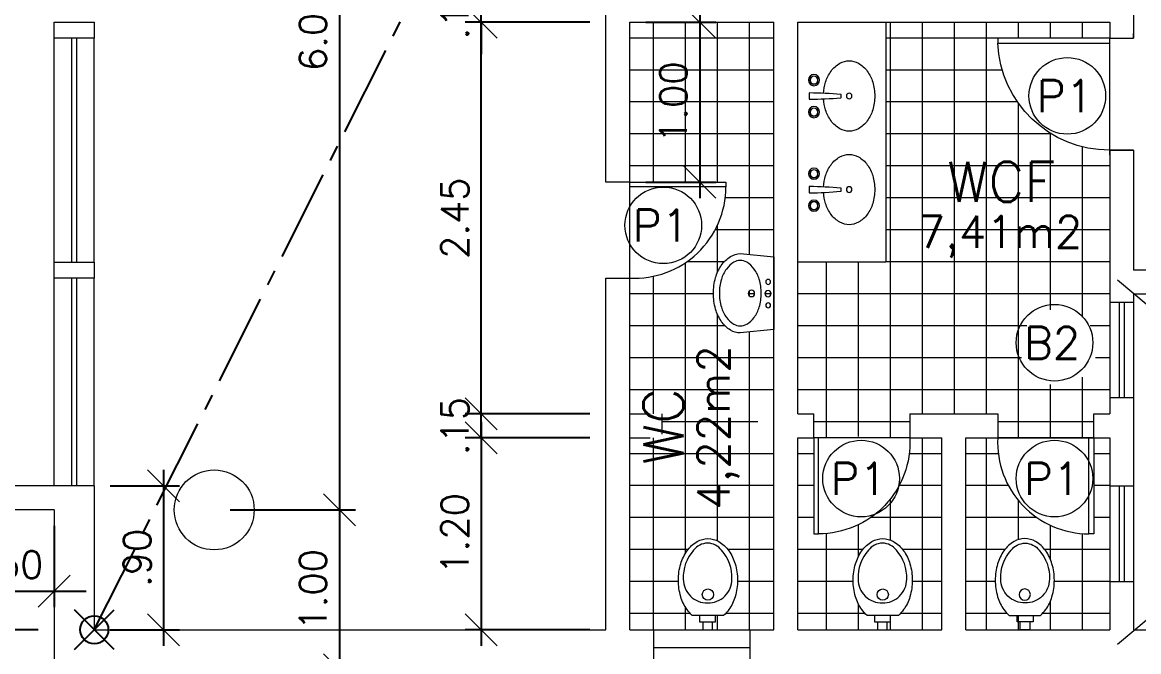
# Model space of a CAD drawing. Header units: millimetres. Extents: x 521 to 1055, y 261 to 520.
# Drawn here: x 666.05 to 673.03, y 374.36 to 378.3 of the extents above; entities that cross this region are included whole.
import ezdxf
from ezdxf.enums import TextEntityAlignment as Align

# ---------------------------------------------------------------- set-up
doc = ezdxf.new("R2010")
doc.units = ezdxf.units.MM
for name, pattern in [('CENTER2', [28.575000000000003, 19.05, -3.175, 3.175, -3.175]), ('CONTINU', [0]), ('DASHDOT', [1, 0.5, -0.25, 0, -0.25]), ('HIDDEN', [9.524999999999999, 6.35, -3.175])]:
    doc.linetypes.add(name, pattern=pattern)
doc.layers.add('0.1', color=8, linetype='Continuous', lineweight=13)
doc.layers.add('ppci', color=8, linetype='Continuous')
doc.styles.add('ROMANS', font='romans')
doc.styles.get("Standard").update_dxf_attribs({"font": 'romans.shx'})
doc.dimstyles.new('Fares Eng - 50', dxfattribs={"dimscale": 2, "dimtxt": 0.085, "dimasz": 0.1, "dimexe": 0.05, "dimexo": 0.05, "dimgap": 0.04, "dimtad": 1, "dimzin": 4, "dimdsep": 46, "dimtxsty": 'ROMANS', "dimblk1": 'OBLIQUE', "dimblk2": 'OBLIQUE', "dimsah": 1, "dimcen": 0.05, "dimdle": 0.05, "dimclrd": 8, "dimclre": 8, "dimclrt": 8, "dimaunit": 1, "dimadec": 0, "dimazin": 0, "dimtfac": 1, "dimtix": 1, "dimtmove": 2, "dimatfit": 0, "dimldrblk": 'OPEN90', "dimfxl": 1, "dimtolj": 1, "dimtzin": 0, "dimarcsym": 0})
pattern_1 = [(0, (-201.918342832137, 0), (0, 0.2), []), (90, (-201.918342832137, 0), (-0.2, 1.224606353822377e-17), [])]

# ---------------------------------------------------------------- blocks, each defined once
blk = doc.blocks.new('Cuba')
blk.add_lwpolyline([(0.0007964035890972809, 0.05000000000001137), (-0.007366352336667308, 0.0499999999999925, -0.3896877516864198), (-0.009359223717736526, 0.05183128823838757, -0.01723366479288366), (-0.01917277886242666, 0.247968944425077, -0.4187690770508936), (-0.01717301998914593, 0.25), (0.0007964035890972809, 0.25), (0.01876582716733935, 0.25, -0.4187690770508931), (0.02076558604062009, 0.247968944425077, -0.01723366479288366), (0.01095203089593292, 0.05183128823840271, -0.3896877516864196), (0.008959159514862449, 0.0499999999999925)], format="xyb", close=True)
blk.add_lwpolyline([(-0.01642655458466891, 0.1595521582631534, 0.05959206038068896), (-0.08696014067280601, 0.1471861917011097, 0.08424761497446774), (-0.1555634918610417, 0.1131370849898587, 0.1064685849763624), (-0.2045356555467384, 0.05839934548953352, 0.1301586401875859), (-0.2200000000000006, 0, 0.1301586401875893), (-0.2045356555467384, -0.05839934548953352, 0.1064685849763587), (-0.1555634918610417, -0.1131370849898303, 0.08424761497446792), (-0.08696014067280829, -0.1471861917010813, 0.07328068524213961), (0, -0.1599999999999966, 0.0732806852421363), (0.08696014067280601, -0.1471861917010813, 0.0842476149744677), (0.15556349186104, -0.1131370849898303, 0.1064685849763671), (0.2045356555467367, -0.05839934548950509, 0.1301586401875963), (0.2199999999999989, 0, 0.1301586401875876), (0.2045356555467367, 0.05839934548953352, 0.1064685849763547), (0.15556349186104, 0.1131370849898587, 0.08424761497446004), (0.08696014067280829, 0.1471861917011097, 0.05826802056709933), (0.01801512440569979, 0.1594612693903912, 0.07328068524213464)], format="xyb")
for centre, radius in [((-0.09920359641090386, 0.2199999999999989), 0.035), ((0.1007964035890973, 0.2199999999999989), 0.035), ((0, 0), 0.0175)]:
    blk.add_circle(centre, radius)
at = {"color": 8}
for centre, radius in [((-0.09920359641090386, 0.2199999999999989), 0.025), ((-0.09920359641090386, 0.2199999999999989), 0.024), ((0.1007964035890973, 0.2199999999999989), 0.025), ((0.1007964035890973, 0.2199999999999989), 0.024)]:
    blk.add_circle(centre, radius, dxfattribs=at)
blk = doc.blocks.new('P60')
at = {"color": 252}
blk.add_lwpolyline([(-0.6000000000000227, 0.05960000000008298), (0, 0.05960000000008298), (0, 0.03000000000000114), (-0.6000000000000227, 0.03000000000000114)], close=True, dxfattribs=at)
at = {"color": 8}
blk.add_arc((-0.02886986666674457, 0.05960000000008306), 0.5711301333332781, 87.10253993610587, 180, dxfattribs=at)
blk = doc.blocks.new('Vaso')
for points in [[(0.02999999999997272, -0.04999999999995453), (0.02999999999997272, 0), (-0.02999999999997272, 0), (-0.02999999999997272, -0.04999999999995453)], [(0.04999999999995453, -0.09000000000014552), (0.04999999999995453, -0.04999999999995453), (-0.04999999999995453, -0.04999999999995453), (-0.04999999999995453, -0.09000000000014552)]]:
    blk.add_lwpolyline(points)
for points in [[(0.1828955200001019, -0.3100000000001728, -0.071776), (0.1680402599999979, -0.4129498500001318, -0.083144), (0.128710270000056, -0.4938477600001079, -0.106699), (0.06516211000007388, -0.5518467399999736, -0.132564), (-0.002104480000070907, -0.5700000000001637, -0.132564), (-0.06937106999998832, -0.5518467399999736, -0.106699), (-0.1329192299999704, -0.4938477600001079, -0.083144), (-0.1722492199999124, -0.4129498500001318, -0.071776), (-0.1871044800000163, -0.3100000000001728, -0.071776), (-0.1722492199999124, -0.2070501499999864, -0.083144), (-0.1329192299999704, -0.1261522400000104, -0.060171), (-0.09999999999990905, -0.09000000000014552), (0.09579103999999461, -0.09000000000014552, -0.060171), (0.128710270000056, -0.1261522400000104, -0.083144), (0.1680402599999979, -0.2070501499999864, -0.071776)], [(-0.08763701527800549, -0.4972033683313839, 0.2473999053505774), (0, -0.5413053001348089, 0.2473999053505774), (0.08763701527800549, -0.4972033683313839, 0.1978584598758542), (0.1521044799999345, -0.3175259839795217, 0.4183289460701766), (0, -0.1675407474929216, 0.4183289460701766), (-0.1521044799999345, -0.3175259839795217, 0.1978584598758542)]]:
    blk.add_lwpolyline(points, format="xyb", close=True)
blk.add_circle((-0.002104480000070907, -0.2200259839794398), 0.03525)
blk = doc.blocks.new('P70')
for points in [[(0, 0.760000000000025), (0, 0.7300000000000239), (0.1499999999999986, 0.7300000000000239), (0.1499999999999986, 0.760000000000025)], [(0, 0), (0, 0.03000000000000114), (0.1499999999999986, 0.03000000000000114), (0.1499999999999986, 0)]]:
    blk.add_lwpolyline(points)
blk.add_lwpolyline([(-0.7000000000000227, 0.06000000000008299), (0, 0.06000000000008299), (0, 0.03000000000000114), (-0.7000000000000227, 0.03000000000000114)], close=True)
at = {"color": 8}
blk.add_arc((3.861494457524373e-15, 0.02932835820894858), 0.7006716417910752, 90, 177.4910967546297, dxfattribs=at)
blk = doc.blocks.new('ÁREA')
for p in [(4.97462945148186e-05, 0.003761569252461072), (0, 0)]:
    blk.add_attdef('COMPARTIMENTO', text='', height=0.0025).set_placement(p, align=Align.CENTER)
at = {"color": 1}
for p in [(-4.97462945148186e-05, -0.003761569252461072), (-9.94925890296372e-05, -0.007523138504922144)]:
    blk.add_attdef('ÁREA', text='', height=0.002, dxfattribs=at).set_placement(p, align=Align.CENTER)
blk = doc.blocks.new('_OBLIQUE')
at = {"color": 0, "linetype": 'ByBlock'}
blk.add_line((-0.5, -0.5), (0.5, 0.5), dxfattribs=at)
blk = doc.blocks.new('*D412')
at = {"layer": '0.1', "color": 8, "linetype": 'CONTINU', "lineweight": -2, "transparency": 16777216}
for p, q in [((665.7526717808045, 375.1464883394475), (665.7526717808045, 374.6387636132384)), ((666.2526717808045, 375.1464883394475), (666.2526717808045, 374.6387636132384)), ((665.7526717808045, 374.7387636132385), (665.5526717808044, 374.7387636132385)), ((665.7526717808045, 374.7387636132385), (666.2526717808045, 374.7387636132385)), ((666.2526717808045, 374.7387636132385), (666.4526717808045, 374.7387636132385))]:
    blk.add_line(p, q, dxfattribs=at)
at = {"layer": 'DEFPOINTS', "color": 0, "linetype": 'CONTINU', "lineweight": -2, "transparency": 16777216}
for p in [(665.7526717808045, 375.2464883394475), (666.2526717808045, 375.2464883394475), (666.2526717808045, 374.7387636132385)]:
    blk.add_point(p, dxfattribs=at)
at = {"layer": '0.1', "color": 8, "linetype": 'CONTINU', "lineweight": -2, "transparency": 16777216, "xscale": 0.2, "yscale": 0.2, "zscale": 0.2}
blk.add_blockref('_OBLIQUE', (665.7526717808045, 374.7387636132385), dxfattribs=at)
at = {"layer": '0.1', "color": 8, "linetype": 'CONTINU', "lineweight": -2, "transparency": 16777216, "xscale": 0.2, "yscale": 0.2, "zscale": 0.2, "rotation": 180}
blk.add_blockref('_OBLIQUE', (666.2526717808045, 374.7387636132385), dxfattribs=at)
at = {"layer": '0.1', "color": 8, "linetype": 'CONTINU', "transparency": 16777216, "insert": (666.0026717808045, 374.9037636132385), "char_height": 0.17, "attachment_point": 5, "style": 'ROMANS'}
blk.add_mtext('\\A1;.50', dxfattribs=at)
blk = doc.blocks.new('_Open90')
at = {"color": 0, "linetype": 'ByBlock', "lineweight": -2}
for p, q in [((-0.5, 0.5), (0, 0)), ((0, 0), (-1, 0)), ((0, 0), (-0.5, -0.5))]:
    blk.add_line(p, q, dxfattribs=at)
blk = doc.blocks.new('*D363')
at = {"layer": '0.1', "color": 8, "linetype": 'CONTINU', "lineweight": -2, "transparency": 16777216}
for p, q in [((665.2403167005873, 374.4964883394475), (665.2403167005873, 374.6964883394475)), ((666.1526717808044, 374.4964883394475), (665.1403167005873, 374.4964883394475)), ((665.2403167005873, 374.4964883394475), (665.2403167005873, 374.2464883394475)), ((666.1526717808044, 374.2464883394475), (665.1403167005873, 374.2464883394475)), ((665.2403167005873, 374.2464883394475), (665.2403167005873, 374.0464883394475))]:
    blk.add_line(p, q, dxfattribs=at)
at = {"layer": 'DEFPOINTS', "color": 0, "linetype": 'CONTINU', "lineweight": -2, "transparency": 16777216}
for p in [(666.2526717808045, 374.4964883394475), (665.2403167005873, 374.2464883394475), (666.2526717808045, 374.2464883394475)]:
    blk.add_point(p, dxfattribs=at)
at = {"layer": '0.1', "color": 8, "linetype": 'CONTINU', "lineweight": -2, "transparency": 16777216, "xscale": 0.2, "yscale": 0.2, "zscale": 0.2}
for p, rotation in [((665.2403167005873, 374.4964883394475), 270), ((665.2403167005873, 374.2464883394475), 90)]:
    blk.add_blockref('_OBLIQUE', p, dxfattribs=dict(at, rotation=rotation))
at = {"layer": '0.1', "color": 8, "linetype": 'CONTINU', "transparency": 16777216, "insert": (665.0753167005872, 374.3714883394476), "char_height": 0.17, "attachment_point": 5, "rotation": 90, "style": 'ROMANS'}
blk.add_mtext('\\A1;.25', dxfattribs=at)
blk = doc.blocks.new('*D364')
at = {"layer": '0.1', "color": 8, "linetype": 'CONTINU', "lineweight": -2, "transparency": 16777216}
for p, q in [((665.2403167005873, 374.3964883394475), (665.2403167005873, 378.3964883394476)), ((665.6526717808044, 378.2964883394475), (665.1403167005873, 378.2964883394475)), ((666.1526717808044, 374.4964883394475), (665.1403167005873, 374.4964883394475))]:
    blk.add_line(p, q, dxfattribs=at)
at = {"layer": 'DEFPOINTS', "color": 0, "linetype": 'CONTINU', "lineweight": -2, "transparency": 16777216}
for p in [(665.2403167005873, 378.2964883394475), (665.7526717808045, 378.2964883394475), (666.2526717808045, 374.4964883394475)]:
    blk.add_point(p, dxfattribs=at)
at = {"layer": '0.1', "color": 8, "linetype": 'CONTINU', "lineweight": -2, "transparency": 16777216, "xscale": 0.2, "yscale": 0.2, "zscale": 0.2}
for p, rotation in [((665.2403167005873, 378.2964883394475), 90), ((665.2403167005873, 374.4964883394475), 270)]:
    blk.add_blockref('_OBLIQUE', p, dxfattribs=dict(at, rotation=rotation))
at = {"layer": '0.1', "color": 8, "linetype": 'CONTINU', "transparency": 16777216, "insert": (665.0753167005872, 376.3964883394477), "char_height": 0.17, "attachment_point": 5, "rotation": 90, "style": 'ROMANS'}
blk.add_mtext('\\A1;3.80', dxfattribs=at)
blk = doc.blocks.new('*D422')
at = {"layer": '0.1', "color": 8, "linetype": 'CONTINU', "lineweight": -2, "transparency": 16777216}
for p, q in [((668.035553783724, 381.3464883394477), (668.035553783724, 375.1464883394477)), ((667.3526717808044, 381.2464883394477), (668.135553783724, 381.2464883394477)), ((667.3526717808044, 375.2464883394477), (668.135553783724, 375.2464883394477))]:
    blk.add_line(p, q, dxfattribs=at)
at = {"layer": 'DEFPOINTS', "color": 0, "linetype": 'CONTINU', "lineweight": -2, "transparency": 16777216}
for p in [(667.2526717808043, 381.2464883394477), (667.2526717808043, 375.2464883394477), (668.035553783724, 375.2464883394477)]:
    blk.add_point(p, dxfattribs=at)
at = {"layer": '0.1', "color": 8, "linetype": 'CONTINU', "lineweight": -2, "transparency": 16777216, "xscale": 0.2, "yscale": 0.2, "zscale": 0.2}
for p, rotation in [((668.035553783724, 381.2464883394477), 90), ((668.035553783724, 375.2464883394477), 270)]:
    blk.add_blockref('_OBLIQUE', p, dxfattribs=dict(at, rotation=rotation))
at = {"layer": '0.1', "color": 8, "linetype": 'CONTINU', "transparency": 16777216, "insert": (667.870553783724, 378.2464883394478), "char_height": 0.17, "attachment_point": 5, "rotation": 90, "style": 'ROMANS'}
blk.add_mtext('\\A1;6.00', dxfattribs=at)
blk = doc.blocks.new('*D423')
at = {"layer": '0.1', "color": 8, "lineweight": -2, "transparency": 16777216}
for p, q in [((668.035553783724, 375.3464883394477), (668.035553783724, 374.1464883394475)), ((667.3526717808044, 375.2464883394477), (668.135553783724, 375.2464883394477)), ((667.3526717808044, 374.2464883394475), (668.135553783724, 374.2464883394475))]:
    blk.add_line(p, q, dxfattribs=at)
at = {"layer": 'DEFPOINTS', "color": 0, "lineweight": -2, "transparency": 16777216}
for p in [(667.2526717808043, 375.2464883394477), (667.2526717808043, 374.2464883394475), (668.035553783724, 374.2464883394475)]:
    blk.add_point(p, dxfattribs=at)
at = {"layer": '0.1', "color": 8, "lineweight": -2, "transparency": 16777216, "xscale": 0.2, "yscale": 0.2, "zscale": 0.2}
for p, rotation in [((668.035553783724, 375.2464883394477), 90), ((668.035553783724, 374.2464883394475), 270)]:
    blk.add_blockref('_OBLIQUE', p, dxfattribs=dict(at, rotation=rotation))
at = {"layer": '0.1', "color": 8, "transparency": 16777216, "insert": (667.870553783724, 374.7464883394477), "char_height": 0.17, "attachment_point": 5, "rotation": 90, "style": 'ROMANS'}
blk.add_mtext('\\A1;1.00', dxfattribs=at)
blk = doc.blocks.new('*D425')
at = {"layer": '0.1', "color": 8, "linetype": 'CONTINU', "lineweight": -2, "transparency": 16777216}
for p, q in [((668.9219397663853, 375.7964883394476), (668.9219397663853, 374.3964883394476)), ((669.6026717808046, 375.6964883394476), (668.8219397663853, 375.6964883394476)), ((669.6026717808045, 374.4964883394476), (668.8219397663853, 374.4964883394476))]:
    blk.add_line(p, q, dxfattribs=at)
at = {"layer": 'DEFPOINTS', "color": 0, "linetype": 'CONTINU', "lineweight": -2, "transparency": 16777216}
for p in [(669.7026717808046, 375.6964883394476), (668.9219397663853, 374.4964883394476), (669.7026717808045, 374.4964883394476)]:
    blk.add_point(p, dxfattribs=at)
at = {"layer": '0.1', "color": 8, "linetype": 'CONTINU', "lineweight": -2, "transparency": 16777216, "xscale": 0.2, "yscale": 0.2, "zscale": 0.2}
for p, rotation in [((668.9219397663853, 375.6964883394476), 90), ((668.9219397663853, 374.4964883394476), 270)]:
    blk.add_blockref('_OBLIQUE', p, dxfattribs=dict(at, rotation=rotation))
at = {"layer": '0.1', "color": 8, "linetype": 'CONTINU', "transparency": 16777216, "insert": (668.7569397663852, 375.0964883394477), "char_height": 0.17, "attachment_point": 5, "rotation": 90, "style": 'ROMANS'}
blk.add_mtext('\\A1;1.20', dxfattribs=at)
blk = doc.blocks.new('*D376')
at = {"layer": '0.1', "color": 8, "linetype": 'CONTINU', "lineweight": -2, "transparency": 16777216}
for p, q in [((668.9219397663853, 375.8464883394475), (668.9219397663853, 376.0464883394475)), ((669.6026717808046, 375.8464883394475), (668.8219397663853, 375.8464883394475)), ((668.9219397663853, 375.6964883394476), (668.9219397663853, 375.8464883394475)), ((669.6026717808046, 375.6964883394476), (668.8219397663853, 375.6964883394476)), ((668.9219397663853, 375.6964883394476), (668.9219397663853, 375.4964883394476))]:
    blk.add_line(p, q, dxfattribs=at)
at = {"layer": 'DEFPOINTS', "color": 0, "linetype": 'CONTINU', "lineweight": -2, "transparency": 16777216}
for p in [(668.9219397663853, 375.8464883394475), (669.7026717808046, 375.8464883394475), (669.7026717808046, 375.6964883394476)]:
    blk.add_point(p, dxfattribs=at)
at = {"layer": '0.1', "color": 8, "linetype": 'CONTINU', "lineweight": -2, "transparency": 16777216, "xscale": 0.2, "yscale": 0.2, "zscale": 0.2}
for p, rotation in [((668.9219397663853, 375.8464883394475), 270), ((668.9219397663853, 375.6964883394476), 90)]:
    blk.add_blockref('_OBLIQUE', p, dxfattribs=dict(at, rotation=rotation))
at = {"layer": '0.1', "color": 8, "linetype": 'CONTINU', "transparency": 16777216, "insert": (668.7569397663852, 375.7714883394477), "char_height": 0.17, "attachment_point": 5, "rotation": 90, "style": 'ROMANS'}
blk.add_mtext('\\A1;.15', dxfattribs=at)
blk = doc.blocks.new('*D377')
at = {"layer": '0.1', "color": 8, "linetype": 'CONTINU', "lineweight": -2, "transparency": 16777216}
for p, q in [((668.9219397663853, 375.7464883394475), (668.9219397663853, 378.3964883394477)), ((669.6026717808045, 378.2964883394476), (668.8219397663853, 378.2964883394476)), ((669.6026717808046, 375.8464883394475), (668.8219397663853, 375.8464883394475))]:
    blk.add_line(p, q, dxfattribs=at)
at = {"layer": 'DEFPOINTS', "color": 0, "linetype": 'CONTINU', "lineweight": -2, "transparency": 16777216}
for p in [(668.9219397663853, 378.2964883394476), (669.7026717808045, 378.2964883394476), (669.7026717808046, 375.8464883394475)]:
    blk.add_point(p, dxfattribs=at)
at = {"layer": '0.1', "color": 8, "linetype": 'CONTINU', "lineweight": -2, "transparency": 16777216, "xscale": 0.2, "yscale": 0.2, "zscale": 0.2}
for p, rotation in [((668.9219397663853, 378.2964883394476), 90), ((668.9219397663853, 375.8464883394475), 270)]:
    blk.add_blockref('_OBLIQUE', p, dxfattribs=dict(at, rotation=rotation))
at = {"layer": '0.1', "color": 8, "linetype": 'CONTINU', "transparency": 16777216, "insert": (668.7569397663852, 377.0714883394477), "char_height": 0.17, "attachment_point": 5, "rotation": 90, "style": 'ROMANS'}
blk.add_mtext('\\A1;2.45', dxfattribs=at)
blk = doc.blocks.new('*D426')
at = {"layer": '0.1', "color": 8, "linetype": 'CONTINU', "lineweight": -2, "transparency": 16777216}
for p, q in [((668.9219397663853, 378.4464883394476), (668.9219397663853, 378.6464883394476)), ((669.6026717808045, 378.4464883394476), (668.8219397663853, 378.4464883394476)), ((668.9219397663853, 378.2964883394476), (668.9219397663853, 378.4464883394476)), ((669.6026717808045, 378.2964883394476), (668.8219397663853, 378.2964883394476)), ((668.9219397663853, 378.2964883394476), (668.9219397663853, 378.0964883394477))]:
    blk.add_line(p, q, dxfattribs=at)
at = {"layer": 'DEFPOINTS', "color": 0, "linetype": 'CONTINU', "lineweight": -2, "transparency": 16777216}
for p in [(668.9219397663853, 378.4464883394476), (669.7026717808045, 378.4464883394476), (669.7026717808045, 378.2964883394476)]:
    blk.add_point(p, dxfattribs=at)
at = {"layer": '0.1', "color": 8, "linetype": 'CONTINU', "lineweight": -2, "transparency": 16777216, "xscale": 0.2, "yscale": 0.2, "zscale": 0.2}
for p, rotation in [((668.9219397663853, 378.4464883394476), 270), ((668.9219397663853, 378.2964883394476), 90)]:
    blk.add_blockref('_OBLIQUE', p, dxfattribs=dict(at, rotation=rotation))
at = {"layer": '0.1', "color": 8, "linetype": 'CONTINU', "transparency": 16777216, "insert": (668.7569397663852, 378.3714883394478), "char_height": 0.17, "attachment_point": 5, "rotation": 90, "style": 'ROMANS'}
blk.add_mtext('\\A1;.15', dxfattribs=at)
blk = doc.blocks.new('*D428')
at = {"layer": '0.1', "color": 8, "lineweight": -2, "transparency": 16777216}
for p, q in [((673.7712080838378, 374.3964883394474), (673.7712080838378, 376.6964883394476)), ((673.1026717808045, 376.5964883394476), (673.8712080838378, 376.5964883394476)), ((673.1026717808046, 374.4964883394474), (673.8712080838378, 374.4964883394474))]:
    blk.add_line(p, q, dxfattribs=at)
at = {"layer": 'DEFPOINTS', "color": 0, "lineweight": -2, "transparency": 16777216}
for p in [(673.0026717808045, 376.5964883394476), (673.7712080838378, 376.5964883394476), (673.0026717808046, 374.4964883394474)]:
    blk.add_point(p, dxfattribs=at)
at = {"layer": '0.1', "color": 8, "lineweight": -2, "transparency": 16777216, "xscale": 0.2, "yscale": 0.2, "zscale": 0.2}
for p, rotation in [((673.7712080838378, 376.5964883394476), 90), ((673.7712080838378, 374.4964883394474), 270)]:
    blk.add_blockref('_OBLIQUE', p, dxfattribs=dict(at, rotation=rotation))
at = {"layer": '0.1', "color": 8, "transparency": 16777216, "insert": (673.6062080838377, 375.5464883394476), "char_height": 0.17, "attachment_point": 5, "rotation": 90, "style": 'ROMANS'}
blk.add_mtext('\\A1;2.10', dxfattribs=at)
blk = doc.blocks.new('*D433')
at = {"layer": '0.1', "color": 8, "linetype": 'CONTINU', "lineweight": -2, "transparency": 16777216}
for p, q in [((666.9363580700824, 375.4964883394475), (666.9363580700824, 374.3964883394475)), ((666.6026717808045, 375.3964883394475), (667.0363580700824, 375.3964883394475)), ((666.6026717808045, 374.4964883394475), (667.0363580700824, 374.4964883394475))]:
    blk.add_line(p, q, dxfattribs=at)
at = {"layer": 'DEFPOINTS', "color": 0, "linetype": 'CONTINU', "lineweight": -2, "transparency": 16777216}
for p in [(666.5026717808045, 375.3964883394475), (666.5026717808045, 374.4964883394475), (666.9363580700824, 374.4964883394475)]:
    blk.add_point(p, dxfattribs=at)
at = {"layer": '0.1', "color": 8, "linetype": 'CONTINU', "lineweight": -2, "transparency": 16777216, "xscale": 0.2, "yscale": 0.2, "zscale": 0.2}
for p, rotation in [((666.9363580700824, 375.3964883394475), 90), ((666.9363580700824, 374.4964883394475), 270)]:
    blk.add_blockref('_OBLIQUE', p, dxfattribs=dict(at, rotation=rotation))
at = {"layer": '0.1', "color": 8, "linetype": 'CONTINU', "transparency": 16777216, "insert": (666.7713580700823, 374.9464883394476), "char_height": 0.17, "attachment_point": 5, "rotation": 90, "style": 'ROMANS'}
blk.add_mtext('\\A1;.90', dxfattribs=at)
blk = doc.blocks.new('Cuba-emp')
blk.add_lwpolyline([(0.2100034834991149, 0.2482008336621746), (-7.105427357601002e-15, 0.227407372452717), (7.105427357601002e-15, -0.227407372452717), (0.2100034834991291, -0.2482008336621604, 0.1378156270121392), (0.2705880087187396, -0.2311785380375015, 0.1070411790707005), (0.3288221515426883, -0.1757097620058969, 0.0807505460992588), (0.3644727820534435, -0.09904874869174485, 0.06864280771685904), (0.3780384553094791, -0.0007008336622078559, 0.06864280771690003), (0.3644727820534364, 0.09764708136732558, 0.08075054609930853), (0.3288221515426741, 0.1743080946814768, 0.10704117907071), (0.2705880087187253, 0.2297768707130761, 0.1157522192348251), (0.2100034834991149, 0.2482008336621746)], format="xyb")
blk.add_lwpolyline([(0.2100034834991149, 0.2045185337481215, -0.1318273881114975), (0.2501415417997279, 0.1937487812531433, -0.1066332451029667), (0.2967372728202164, 0.1514795764228545, -0.08348179435471227), (0.328253700616866, 0.08706086194230345, -0.0722322283218027), (0.3408968663839005, 1.243449787580175e-14, -0.07223222832186973), (0.3282537006168731, -0.08706086194227858, -0.08348179435460365), (0.2967372728202307, -0.1514795764226058, -0.106633245102999), (0.2501415417997421, -0.1937487812531256, -0.1318273881114998), (0.2100034834991291, -0.2045185337481072, -0.1318273881114848), (0.1698654251985161, -0.1937487812531282, -0.1066332451030064), (0.1232696941780276, -0.151479576422612, -0.08348179435461947), (0.09175326638137804, -0.08706086194228746, -0.07223222832185378), (0.07911010061422985, 3.552713678800501e-15, -0.07223222832187323), (0.09175326638137093, 0.08706086194229457, -0.08348179435457351), (0.1232696941780134, 0.15147957642262, -0.1066332451030294), (0.1698654251985019, 0.1937487812531398, -0.1318273881114961)], format="xyb", close=True)
for centre, radius in [((0.03578416458526235, 0.0710594457912066), 0.01546869292730512), ((0.03651954001270497, -0.002319139823612204), 0.0193358661591314), ((0.03651954001270497, -0.002319139823612204), 0.0193358661591314), ((0.1402810526510621, -0.001433449959218791), 0.01977531766275002), ((0.03578416458526945, -0.07569772543820363), 0.01546869292730512)]:
    blk.add_circle(centre, radius)
blk = doc.blocks.new('*D663')
at = {"layer": '0.1', "color": 8, "linetype": 'CONTINU', "lineweight": -2, "transparency": 16777216}
for p, q in [((670.2891635946983, 378.3964883394476), (670.2891635946983, 377.1964883394476)), ((669.9526717808036, 378.2964883394475), (670.3891635946983, 378.2964883394475)), ((669.9526717808037, 377.2964883394476), (670.3891635946983, 377.2964883394476))]:
    blk.add_line(p, q, dxfattribs=at)
at = {"layer": 'DEFPOINTS', "color": 0, "linetype": 'CONTINU', "lineweight": -2, "transparency": 16777216}
for p in [(669.8526717808036, 378.2964883394475), (669.8526717808037, 377.2964883394476), (670.2891635946983, 377.2964883394476)]:
    blk.add_point(p, dxfattribs=at)
at = {"layer": '0.1', "color": 8, "linetype": 'CONTINU', "lineweight": -2, "transparency": 16777216, "xscale": 0.2, "yscale": 0.2, "zscale": 0.2}
for p, rotation in [((670.2891635946983, 378.2964883394475), 90), ((670.2891635946983, 377.2964883394476), 270)]:
    blk.add_blockref('_OBLIQUE', p, dxfattribs=dict(at, rotation=rotation))
at = {"layer": '0.1', "color": 8, "linetype": 'CONTINU', "transparency": 16777216, "insert": (670.1241635946982, 377.7964883394476), "char_height": 0.17, "attachment_point": 5, "rotation": 90, "style": 'ROMANS'}
blk.add_mtext('\\A1;1.00', dxfattribs=at)

msp = doc.modelspace()

# ---------------------------------------------------------------- hatches: boundary and pattern name
at = {"layer": '0.1', "linetype": 'CONTINU'}
h = msp.add_hatch(dxfattribs=at)
h.set_pattern_fill('_USER', color=8, scale=0.2, style=0, double=1, pattern_type=0)
h.set_pattern_definition([(0, (0, 0), (0, 0.2), []), (90, (0, 0), (-0.2, 1.224606353822377e-17), [])])
h.paths.add_polyline_path([(670.7526717808043, 378.2964883394476), (669.8526717808036, 378.2964883394476), (669.8526717808037, 377.2964883394476), (670.4526717808039, 377.2964883394476), (670.4526717808039, 377.2668883394476, -0.4291040067103093), (669.8526717808039, 376.6964883394476), (669.8526717808041, 375.8464883394476), (670.0526717808044, 375.8464883394475), (670.0526717808042, 375.6964883394475), (669.8526717808043, 375.6964883394475), (669.8526717808045, 374.4964883394475), (670.0026717808045, 374.4964883394474), (670.3082999166486, 374.4964883394474), (670.3082999166485, 374.5464883394475), (670.3682999166485, 374.5464883394475), (670.3682999166485, 374.4964883394474), (670.6026717808044, 374.4964883394474), (670.7526717808046, 374.4964883394475), (670.7526717808045, 375.6964883394474), (670.6526717808043, 375.6964883394475), (670.6526717808043, 375.8464883394477), (670.7526717808046, 375.8464883394477)])
h.paths.add_polyline_path([(670.5926154104906, 376.600233035122, -1), (670.6321660458161, 376.600233035122, -1)], flags=16)
h.paths.add_polyline_path([(670.7323563091463, 376.525968759643, -1), (670.7014189232917, 376.525968759643, -1)], flags=16)
h.paths.add_polyline_path([(670.6968163746325, 376.5993473452576, -1), (670.7354881069507, 376.5993473452576, -1)], flags=16)
h.paths.add_polyline_path([(670.7014189232917, 376.6727259308724, -1), (670.7323563091463, 376.6727259308724, -1)], flags=16)
h.paths.add_polyline_path([(670.4712191058162, 374.990336156834, -0.08314697846424123), (670.5105500276959, 374.9094351661129), (670.5105500449254, 374.9094351076519), (670.5105500301572, 374.9094351577615, 2.160432347512852e-06), (670.5105491405035, 374.9094381763679), (670.5105491076336, 374.9094382878941), (670.5105491337166, 374.9094381993955), (670.5105494897895, 374.9094369912414, 0.0831452197227772)], flags=0)
h.paths.add_polyline_path([(670.3756543966487, 374.716514323427, -1), (670.3051543966486, 374.716514323427, -1)], flags=0)
h.paths.add_polyline_path([(670.2497669407836, 375.4676848803244), (670.2497669407836, 376.0688753565149), (669.8747669407836, 376.0688753565149), (669.8747669407836, 375.4676848803244)], flags=24)
h.paths.add_polyline_path([(670.5728408485259, 375.1592663267696), (670.5728408485259, 376.3640282315315), (670.2156979913829, 376.3640282315315), (670.2156979913829, 375.1592663267696)], flags=24)
edge = h.paths.add_edge_path(flags=16)
edge.add_arc((670.5195650347652, 374.8064880890473), 0.3641606381167727, 163.5782748653673, 179.999960602859, ccw=False)
edge.add_arc((670.4314894934797, 374.8324460039589), 0.2723395385858779, 144.5667168692639, 163.5781902089613, ccw=False)
edge.add_arc((670.375710534888, 374.872134854788), 0.2038815434230515, 120.2052823623753, 144.56672184459, ccw=False)
edge.add_arc((670.3404043823199, 374.9327841714046), 0.1337041680431426, 89.99999385975178, 120.2053114872979, ccw=False)
edge.add_arc((670.3404044109773, 374.932784171405), 0.1337041680427554, 59.79468851265841, 90.00000614019962, ccw=False)
edge.add_arc((670.3050982584091, 374.872134854788), 0.2038815434230601, 35.433278155409994, 59.79471763762467, ccw=False)
edge.add_arc((670.2493192998173, 374.8324460039589), 0.2723395385858707, 16.42180979103881, 35.43328313073607, ccw=False)
edge.add_arc((670.1612437585319, 374.8064880890473), 0.3641606381167788, 3.939714088119217e-05, 16.42172513463271, ccw=False)
edge.add_arc((670.1612437585311, 374.8064885898481), 0.3641606381175685, 343.57827486538554, 359.9999606028769, ccw=False)
edge.add_arc((670.2493192998173, 374.7805306749364), 0.2723395385858779, 324.5667168692639, 343.5781902089613, ccw=False)
edge.add_arc((670.3050971152238, 374.7408429171219), 0.2038831085606229, 310.79308703992695, 324.56665782429025, ccw=False)
edge.add_line((670.4382999166485, 374.5864883394477), (670.2425088766486, 374.5864883394477))
edge.add_arc((670.3757116780732, 374.7408429171219), 0.2038831085606259, 215.4333421757097, 229.206912960073, ccw=False)
edge.add_arc((670.4314894934797, 374.7805306749364), 0.2723395385858707, 196.4218097910387, 215.4332831307361, ccw=False)
edge.add_arc((670.519565034766, 374.8064885898481), 0.3641606381175744, 180.0000393971231, 196.4217251346145, ccw=False)
edge = h.paths.add_edge_path()
edge.add_line((670.5426682973052, 376.8498673187434), (670.7526717808043, 376.829073857534))
edge.add_line((670.7526717808043, 376.829073857534), (670.7526717808043, 376.3742591126285))
edge.add_line((670.7526717808043, 376.3742591126285), (670.5426682973052, 376.3534656514191))
edge.add_arc((670.5426682973052, 376.4697908325739), 0.1163251811548776, 238.6127028361496, 270, ccw=False)
edge.add_arc((670.5810324263788, 376.53267271048), 0.1899861407506283, 214.1737272449527, 238.61270283614772, ccw=False)
edge.add_arc((670.6418157027443, 376.5739402504024), 0.2634546138324446, 195.707133817725, 214.1737272450572, ccw=False)
edge.add_arc((670.7379156962038, 376.6009656514184), 0.3632823707089318, 179.9999999999104, 195.7071338175164, ccw=False)
edge.add_arc((670.7379156962036, 376.6009656514196), 0.3632823707087027, 164.2928661824826, 180.0000000000986, ccw=False)
edge.add_arc((670.6418157027442, 376.6279910524357), 0.2634546138323303, 145.8262727549392, 164.2928661822802, ccw=False)
edge.add_arc((670.5810324263788, 376.669258592358), 0.189986140750635, 121.38729716385231, 145.8262727550473, ccw=False)
edge.add_arc((670.5426682973052, 376.7321404702641), 0.1163251811548723, 90, 121.3872971638504, ccw=False)
h.paths.add_polyline_path([(669.9391635946981, 377.4560121489715), (669.9391635946981, 378.1369645299239), (670.2391635946981, 378.1369645299239), (670.2391635946981, 377.4560121489715)], flags=24)
h.paths.add_polyline_path([(669.9391635946981, 377.4560121489715), (669.9391635946981, 378.1369645299239), (670.2391635946981, 378.1369645299239), (670.2391635946981, 377.4560121489715)], flags=8)
h.paths.add_polyline_path([(670.5728408485259, 375.1592663267696), (670.5728408485259, 376.3640282315315), (670.2156979913829, 376.3640282315315), (670.2156979913829, 375.1592663267696)], flags=8)
h = msp.add_hatch(dxfattribs=at)
h.set_pattern_fill('_USER', color=8, scale=0.2, style=0, double=1, pattern_type=0)
h.set_pattern_definition(pattern_1)
h.paths.add_polyline_path([(671.9526717808043, 376.6464883394477), (671.8026717808043, 376.6464883394474), (671.8026717808044, 378.2964883394476), (671.452671780804, 378.2964883394476), (671.4526717808044, 376.7985128161782), (670.9026717808041, 376.7985128161782), (670.9026717808043, 375.8464883394477), (671.0026717808043, 375.8464883394476), (671.0026717808043, 375.6964883394476), (671.2239578957112, 375.6964883394476, -0.1342761816322359), (671.3503921111776, 375.6964883394475), (671.6026717808047, 375.6964883394475), (671.6026717808046, 375.8464883394475), (672.1526717808043, 375.8464883394476), (672.1526717808042, 375.6964883394476), (672.4591010159652, 375.6964883394476, -0.05348389217240258), (672.51022311981, 375.6964883394476), (672.7526717808042, 375.6964883394475), (672.7526717808043, 375.8464883394475), (672.8526717808045, 375.8464883394475), (672.8526717808045, 375.9464883394477), (672.852671780803, 376.5464883394476), (672.8526717808044, 377.4964883394476, -0.4014455578216536), (672.1526717808044, 378.1664883394475), (672.1526717808044, 378.1964883394476), (672.8526717808044, 378.1964883394476), (672.8526717808045, 378.2264883394476), (672.8526717808045, 378.2964883394475), (671.9526717808044, 378.2964883394475)])
h.paths.add_polyline_path([(672.7721600470755, 376.2642250551733, -1), (672.2928723783351, 376.2642250551733, -1)], flags=16)
h.paths.add_polyline_path([(671.8026717808044, 376.6464883394475), (671.9526717808044, 376.6464883394477), (671.9526717808045, 378.2964883394475), (671.8026717808044, 378.2964883394475)], flags=16)
h.paths.add_polyline_path([(671.7539861571848, 377.1109739545981), (672.5932718714705, 377.1109739545981), (672.5932718714705, 377.4859739545981), (671.7539861571848, 377.4859739545981)], flags=8)
h.paths.add_polyline_path([(671.5646152226777, 376.7879000468559), (672.7693771274397, 376.7879000468559), (672.7693771274397, 377.1450429039987), (671.5646152226777, 377.1450429039987)], flags=24)
h.paths.add_polyline_path([(671.7539861571848, 377.1109739545981), (672.5932718714705, 377.1109739545981), (672.5932718714705, 377.4859739545981), (671.7539861571848, 377.4859739545981)], flags=24)
h.paths.add_polyline_path([(671.5646152226777, 376.7879000468559), (672.7693771274397, 376.7879000468559), (672.7693771274397, 377.1450429039987), (671.5646152226777, 377.1450429039987)], flags=8)
h.paths.add_polyline_path([(672.3109556242812, 376.1127127153049), (672.7061937195192, 376.1127127153049), (672.7061937195192, 376.4127127153049), (672.3109556242812, 376.4127127153049)], flags=24)
h = msp.add_hatch(dxfattribs=at)
h.set_pattern_fill('_USER', color=8, scale=0.2, style=0, double=1, pattern_type=0)
h.set_pattern_definition(pattern_1)
h.paths.add_polyline_path([(671.8026717808043, 375.6964883394476), (671.6026717808048, 375.6964883394476, -0.4291040067103731), (671.0322717808049, 375.0964883394475), (671.0026717808049, 375.0964883394475), (671.0026717808048, 375.6964883394476), (670.9726717808048, 375.6964883394476), (670.9026717808043, 375.6964883394475), (670.9026717808044, 374.4964883394475), (671.4014236996455, 374.4964883394475), (671.4014236996455, 374.5464883394475), (671.3814236996454, 374.5464883394475), (671.3814236996456, 374.5864883394477), (671.3356326596453, 374.5864883394477, -0.06017304747549186), (671.3027124650777, 374.6226419350665), (671.3027124356537, 374.6226419764197), (671.3027124721991, 374.6226419250578, 1.557330815323099e-06), (671.3027134557435, 374.622640542769, 0.06017094460198466), (671.3356326596454, 374.5864883394477), (671.5314236996454, 374.5864883394477, 0.06017100981517427), (671.5643429342693, 374.6226405859462, 0.08314397838671177), (671.6036729152896, 374.7035384746689), (671.603672930106, 374.7035385249401, -0.0831424269536673), (671.5643439377461, 374.6226419962491), (671.564343920335, 374.6226419717789, 0.08314236696016576), (671.6036729032664, 374.7035384338749, 0.07177604392442175), (671.6185281796454, 374.806488345166, 0.07177601797375067), (671.6036729106651, 374.9094382199173, 0.08314403573947214), (671.5643428888123, 374.9903361568342, 0.1066991575286601), (671.5007945990001, 375.0483351787864), (671.5007946716925, 375.0483351364695, -0.1066990532164568), (671.564342888813, 374.990336156834, -0.08314704680946702), (671.6036738315956, 374.9094350951878, -0.07177377002933234), (671.6185281796454, 374.8064883452214, -0.0717737761307092), (671.6036738323604, 374.7035415863024, -0.08314542250176067), (671.5643439091822, 374.6226419561045, -0.06017307925051337), (671.5314236996453, 374.5864883394477), (671.4814236996453, 374.5864883394477), (671.4814236996452, 374.5464883394475), (671.4614236996453, 374.5464883394474), (671.4614236996455, 374.4964883394475), (671.8026717808045, 374.4964883394475)])
edge = h.paths.add_edge_path(flags=17)
edge.add_arc((671.612688817762, 374.8064880890473), 0.3641606381167727, 163.5782748653673, 179.999960602859, ccw=False)
edge.add_arc((671.5246132764765, 374.8324460039589), 0.2723395385858779, 144.5667168692639, 163.5781902089613, ccw=False)
edge.add_arc((671.4688343178848, 374.872134854788), 0.2038815434230515, 120.2052823623753, 144.56672184459, ccw=False)
edge.add_arc((671.4335281653167, 374.9327841714046), 0.1337041680431426, 89.99999385975178, 120.2053114872979, ccw=False)
edge.add_arc((671.4335281939741, 374.932784171405), 0.1337041680427554, 59.79468851265841, 90.00000614019962, ccw=False)
edge.add_arc((671.3982220414059, 374.872134854788), 0.2038815434230601, 35.433278155409994, 59.79471763762467, ccw=False)
edge.add_arc((671.3424430828142, 374.8324460039589), 0.2723395385858707, 16.42180979103881, 35.43328313073607, ccw=False)
edge.add_arc((671.2543675415287, 374.8064880890473), 0.3641606381167788, 3.939714088119217e-05, 16.42172513463271, ccw=False)
edge.add_arc((671.2543675415279, 374.8064885898481), 0.3641606381175685, 343.57827486538554, 359.9999606028769, ccw=False)
edge.add_arc((671.3424430828142, 374.7805306749364), 0.2723395385858779, 324.5667168692639, 343.5781902089613, ccw=False)
edge.add_arc((671.3982208982206, 374.7408429171219), 0.2038831085606229, 310.79308703992695, 324.56665782429025, ccw=False)
edge.add_line((671.5314236996453, 374.5864883394477), (671.3356326596454, 374.5864883394477))
edge.add_arc((671.4688354610701, 374.7408429171219), 0.2038831085606259, 215.4333421757097, 229.206912960073, ccw=False)
edge.add_arc((671.5246132764765, 374.7805306749364), 0.2723395385858707, 196.4218097910387, 215.4332831307361, ccw=False)
edge.add_arc((671.6126888177628, 374.8064885898481), 0.3641606381175744, 180.0000393971231, 196.4217251346145, ccw=False)
edge = h.paths.add_edge_path(flags=16)
edge.add_arc((671.4335281796455, 374.716514323427), 0.03525, 0, 360)
h = msp.add_hatch(dxfattribs=at)
h.set_pattern_fill('_USER', color=8, scale=0.2, style=0, double=1, pattern_type=0)
h.set_pattern_definition(pattern_1)
h.paths.add_polyline_path([(672.8526717808037, 375.3964883394477), (672.8526717808044, 375.6964883394476), (672.752671780804, 375.6964883394476), (672.7526717808039, 375.0964883394475), (672.7230717808038, 375.0964883394475, -0.4291040067103419), (672.1526717808039, 375.6964883394476), (671.9526717808043, 375.6964883394476), (671.9526717808045, 374.4964883394475), (672.2939198619632, 374.4964883394475), (672.2939198619633, 374.5464883394475), (672.3539198619634, 374.5464883394476), (672.3539198619633, 374.4964883394475), (672.8526717808041, 374.4964883394475), (672.8526717808044, 374.7964883394476)])
h.paths.add_polyline_path([(672.4919610332673, 374.9094350973807, 3.053353364437232e-06), (672.4919600929484, 374.9094382878941, -2.268745521185658e-06), (672.4919610272052, 374.9094351179501, 3.014827957076245e-06), (672.4919600987505, 374.9094382682075, -2.298257182004493e-06), (672.4919610451597, 374.909435057029)], flags=0)
h.paths.add_polyline_path([(672.3570653819633, 374.716514323427, -1), (672.2865653819632, 374.716514323427, -1)], flags=0)
edge = h.paths.add_edge_path(flags=16)
edge.add_arc((672.1426547438467, 374.8064880890473), 0.3641606381167727, 3.939714095343596e-05, 16.42172513463274)
edge.add_arc((672.2307302851322, 374.8324460039589), 0.2723395385858779, 16.4218097910387, 35.43328313073609)
edge.add_arc((672.2865092437239, 374.872134854788), 0.2038815434230515, 35.43327815540997, 59.79471763762466)
edge.add_arc((672.321815396292, 374.9327841714046), 0.1337041680431426, 59.79468851270207, 90.00000614024825)
edge.add_arc((672.3218153676346, 374.932784171405), 0.1337041680427554, 89.99999385980047, 120.2053114873416)
edge.add_arc((672.3571215202028, 374.872134854788), 0.2038815434230601, 120.2052823623753, 144.56672184459)
edge.add_arc((672.4129004787945, 374.8324460039589), 0.2723395385858707, 144.5667168692639, 163.5781902089613)
edge.add_arc((672.50097602008, 374.8064880890473), 0.3641606381167788, 163.5782748653673, 179.999960602859)
edge.add_arc((672.5009760200808, 374.8064885898481), 0.3641606381175685, 180.0000393971231, 196.4217251346145)
edge.add_arc((672.4129004787945, 374.7805306749364), 0.2723395385858779, 196.4218097910387, 215.4332831307361)
edge.add_arc((672.357122663388, 374.7408429171219), 0.2038831085606229, 215.4333421757097, 229.206912960073)
edge.add_line((672.2239198619634, 374.5864883394477), (672.4197109019633, 374.5864883394477))
edge.add_arc((672.2865081005386, 374.7408429171219), 0.2038831085606259, 310.7930870399269, 324.5666578242902)
edge.add_arc((672.2307302851322, 374.7805306749364), 0.2723395385858707, 324.5667168692639, 343.5781902089612)
edge.add_arc((672.1426547438459, 374.8064885898481), 0.3641606381175744, 343.5782748653855, 359.9999606028769)

# ---------------------------------------------------------------- linework, layer by layer
at = {"layer": '0.1', "color": 7}
for p, q in [((673.0026717808043, 378.9964883394475), (673.0026717808045, 378.1964883394476)), ((669.7026717808039, 377.2964883394476), (669.7026717808037, 378.4464883394476)), ((669.8526717808036, 378.2964883394475), (670.7526717808043, 378.2964883394476)), ((669.8526717808037, 377.2964883394476), (669.8526717808036, 378.2964883394475)), ((670.7526717808045, 374.4964883394476), (670.7526717808043, 378.2964883394476)), ((670.902671780804, 378.2964883394476), (672.8526717808045, 378.2964883394475)), ((670.9026717808042, 375.8464883394476), (670.9026717808038, 378.2964883394475)), ((672.8526717808046, 378.2964883394476), (672.8526717808044, 378.1964883394476)), ((672.8526717808046, 378.1964883394476), (673.0026717808045, 378.1964883394476)), ((673.0026717808045, 377.4964883394475), (672.8526717808046, 377.4964883394476)), ((672.8526717808044, 377.4964883394476), (672.8526717808045, 376.5464883394476)), ((673.0026717808045, 377.4964883394475), (673.0026717808043, 376.7464883394476)), ((669.8526717808037, 377.2964883394475), (669.702671780804, 377.2964883394476)), ((673.2026717808046, 376.7464883394476), (673.0026717808045, 376.7464883394476)), ((669.7026717808045, 374.4964883394476), (669.702671780804, 376.6964883394476)), ((669.7026717808039, 376.6964883394476), (669.8526717808038, 376.6964883394476)), ((669.8526717808045, 374.4964883394476), (669.8526717808039, 376.6964883394476)), ((673.2026717808046, 376.5964883394476), (673.0026717808045, 376.5964883394476)), ((673.0026717808043, 376.5964883394476), (673.0026717808043, 376.5464883394476)), ((672.8526717808044, 376.5464883394476), (673.0026717808045, 376.5464883394476)), ((673.0026717808042, 375.9464883394477), (672.8526717808044, 375.9464883394476)), ((672.8526717808045, 375.9464883394477), (672.8526717808045, 375.8464883394476)), ((673.0026717808042, 375.9464883394477), (673.0026717808046, 375.3964883394476)), ((670.9026717808042, 375.8464883394475), (671.0026717808045, 375.8464883394476)), ((671.0026717808043, 375.6964883394476), (671.0026717808045, 375.8464883394476)), ((671.6026717808046, 375.8464883394475), (671.6026717808046, 375.6964883394476)), ((671.6026717808044, 375.8464883394475), (672.1526717808043, 375.8464883394475)), ((672.1526717808043, 375.8464883394475), (672.1526717808042, 375.6964883394475)), ((672.7526717808042, 375.6964883394475), (672.7526717808042, 375.8464883394475)), ((672.7526717808043, 375.8464883394475), (672.8526717808044, 375.8464883394475)), ((670.9026717808044, 374.4964883394476), (670.9026717808042, 375.6964883394475)), ((670.9026717808043, 375.6964883394475), (671.0026717808045, 375.6964883394476)), ((671.6026717808044, 375.6964883394476), (671.8026717808044, 375.6964883394476)), ((671.8026717808044, 374.4964883394476), (671.8026717808044, 375.6964883394476)), ((671.9526717808044, 374.4964883394476), (671.9526717808044, 375.6964883394476)), ((671.9526717808044, 375.6964883394476), (672.1526717808042, 375.6964883394476)), ((672.7526717808043, 375.6964883394476), (672.8526717808044, 375.6964883394476)), ((672.8526717808045, 375.6964883394476), (672.8526717808044, 375.3964883394476)), ((666.5026717808045, 375.3964883394475), (665.7526717808045, 375.3964883394475)), ((666.5026717808045, 375.3964883394475), (666.5026717808045, 374.4964883394475)), ((672.8526717808046, 375.3964883394476), (673.0026717808045, 375.3964883394476)), ((666.2526717808045, 375.2464883394475), (665.7526717808045, 375.2464883394475)), ((666.2526717808045, 375.2464883394475), (666.2526717808045, 374.2464883394475)), ((673.0026717808042, 374.7964883394476), (672.8526717808045, 374.7964883394476)), ((672.8526717808044, 374.7964883394476), (672.8526717808043, 374.4964883394475)), ((673.0026717808045, 374.7964883394476), (673.0026717808045, 374.4964883394475)), ((666.5026717808045, 374.4964883394475), (669.7026717808045, 374.4964883394475)), ((669.8526717808044, 374.4964883394475), (670.0026717808045, 374.4964883394474)), ((670.0026717808045, 374.2464883394475), (670.0026717808045, 374.4964883394474)), ((670.6026717808044, 374.4964883394474), (670.6026717808044, 374.2464883394475)), ((670.6026717808045, 374.4964883394474), (670.7526717808045, 374.4964883394475)), ((670.9026717808046, 374.4964883394475), (671.8026717808044, 374.4964883394475)), ((671.9526717808043, 374.4964883394475), (672.8526717808041, 374.4964883394474)), ((673.0026717808046, 374.4964883394474), (675.5026717808045, 374.4964883394474))]:
    msp.add_line(p, q, dxfattribs=at)
at = {"layer": '0.1', "color": 8}
for p, q in [((671.4526717808039, 378.2964883394475), (671.4526717808043, 376.7985128161781)), ((670.9026717808043, 376.7985128161781), (671.452671780804, 376.7985128161781))]:
    msp.add_line(p, q, dxfattribs=at)
at = {"layer": '0.1', "color": 8, "linetype": 'CONTINU'}
for p, q in [((666.2526717808045, 376.7964883394477), (666.2526717808045, 378.1964883394477)), ((666.3626717808045, 376.7964883394477), (666.3626717808045, 378.1964883394477)), ((666.3926717808044, 376.7964883394477), (666.3926717808044, 378.1964883394477)), ((666.5026717808045, 376.7964883394477), (666.5026717808045, 378.1964883394477)), ((672.8526717808046, 377.4964883394476), (672.8526717808047, 378.1964883394476)), ((669.8526717808039, 376.6964883394476), (669.8526717808037, 377.2964883394475)), ((666.2526717808045, 375.3964883394475), (666.2526717808045, 376.6964883394477)), ((666.3626717808045, 375.3964883394475), (666.3626717808045, 376.6964883394477)), ((666.3926717808044, 375.3964883394475), (666.3926717808044, 376.6964883394477)), ((666.5026717808045, 375.3964883394475), (666.5026717808045, 376.6964883394477)), ((672.852671780803, 376.5464883394476), (672.8526717808026, 375.9464883394478)), ((672.9126717808028, 376.5464883394476), (672.9126717808026, 375.9464883394478)), ((672.9426717808042, 376.5464883394475), (672.9426717808042, 375.9464883394477)), ((673.0026717808039, 376.5464883394475), (673.0026717808042, 375.9464883394477)), ((671.6026717808046, 375.6964883394476), (671.0026717808045, 375.6964883394476)), ((671.6026717808048, 375.6964883394475), (671.0026717808048, 375.6964883394476)), ((672.7526717808042, 375.6964883394475), (672.1526717808042, 375.6964883394475)), ((672.1526717808039, 375.6964883394475), (672.7526717808039, 375.6964883394476)), ((672.8526717808037, 375.3964883394477), (672.8526717808032, 374.7964883394478)), ((672.9126717808035, 375.3964883394477), (672.9126717808033, 374.7964883394478)), ((672.9426717808049, 375.3964883394476), (672.9426717808049, 374.7964883394477)), ((673.0026717808046, 375.3964883394476), (673.0026717808049, 374.7964883394477)), ((670.0026717808045, 374.4964883394474), (670.6026717808044, 374.4964883394474)), ((670.0026717808045, 374.3864883394474), (670.6026717808044, 374.3864883394474))]:
    msp.add_line(p, q, dxfattribs=at)
at = {"layer": '0.1', "color": 8, "linetype": 'DASHDOT', "ltscale": 0.5}
for p, q in [((672.9026717808044, 376.6864883394476), (675.6026717808045, 374.4064883394477)), ((672.9026717808044, 374.4064883394475), (675.6026717808044, 376.6864883394476))]:
    msp.add_line(p, q, dxfattribs=at)
at = {"layer": '0.1', "color": 8, "linetype": 'HIDDEN', "ltscale": 0.02}
for p, q in [((669.8526717808044, 375.8464883394475), (670.0526717808044, 375.8464883394475)), ((670.0526717808044, 375.8464883394476), (670.0526717808043, 375.6964883394475)), ((669.8526717808044, 375.6964883394475), (670.0526717808044, 375.6964883394475))]:
    msp.add_line(p, q, dxfattribs=at)
at = {"layer": '0.1', "color": 8, "linetype": 'CONTINU'}
for points in [[(666.2526717808045, 378.2964883394477), (666.5026717808045, 378.2964883394477), (666.5026717808045, 378.1964883394477), (666.2526717808045, 378.1964883394477)], [(666.2526717808045, 376.7964883394477), (666.5026717808045, 376.7964883394477), (666.5026717808045, 376.6964883394477), (666.2526717808045, 376.6964883394477)]]:
    msp.add_lwpolyline(points, close=True, dxfattribs=at)
at = {"layer": '0.1', "color": 8}
for centre in [(672.5877977555302, 377.8363275159771), (670.0610916407521, 377.0266031804924), (672.5076362830908, 376.2922146553007), (671.2981870923037, 375.4423970364068), (672.5076362830908, 375.4423970364068)]:
    msp.add_circle(centre, 0.2396438343701963, dxfattribs=at)
at = {"layer": '0.1', "color": 7}
msp.add_circle((667.2526717808043, 375.2464883394477), 0.2500000000000001, dxfattribs=at)
at = {"layer": 'ppci', "color": 10}
for p, q in [((666.6267104575653, 374.3724496626876), (666.3786331040441, 374.620527016208)), ((666.3786331040445, 374.3724496626868), (666.6267104575644, 374.6205270162083))]:
    msp.add_line(p, q, dxfattribs=at)
at = {"layer": 'ppci', "color": 10, "linetype": 'CENTER2', "lineweight": -2, "ltscale": 0.03}
msp.add_lwpolyline([(666.5026717808055, 374.4964883394485), (668.8005848781311, 379.064792252156), (673.5098668837213, 379.4555830899858), (674.7786117811506, 400.5214731334636), (683.4436911667731, 402.382447342752), (683.9610553079942, 404.439774211178), (686.5433596971868, 404.6698839544318), (686.7138413990021, 405.0964883394477)], dxfattribs=at)
at = {"layer": 'ppci', "color": 10}
msp.add_circle((666.5026717808045, 374.4964883394476), 0.08770858946664173, dxfattribs=at)

# ---------------------------------------------------------------- block references
at = {"layer": '0.1', "color": 8, "xscale": -1}
for name, p, rotation in [('P70', (672.8526717808045, 378.2264883394476), 180), ('Cuba', (671.2235252375846, 377.8355807903234), 90), ('Cuba', (671.2235252375846, 377.2502791606119), 90), ('P60', (670.9726717808048, 375.6964883394476), 270), ('Vaso', (672.3239198619633, 374.4964883394476), 180)]:
    msp.add_blockref(name, p, dxfattribs=dict(at, rotation=rotation))
at = {"layer": '0.1', "color": 8}
ref = msp.add_blockref('ÁREA', (672.1736290143277, 377.1734739545981), dxfattribs=dict(at, xscale=133.3333333333333, yscale=133.3333333333333, zscale=133.3333333333333))
ref.add_attrib('COMPARTIMENTO', 'WCF', dxfattribs={"layer": '0', "color": 3, "height": 0.25}).set_placement((672.1736290143277, 377.1734739545981), align=Align.CENTER)
ref.add_attrib('ÁREA', '7,41m2', dxfattribs={"layer": '0', "color": 1, "height": 0.2}).set_placement((672.1669961750587, 376.8855190944749), align=Align.CENTER)
for name, p, rotation in [('P60', (669.8526717808039, 377.3264883394476), 180), ('P60', (672.7826717808039, 375.6964883394476), 90), ('Vaso', (670.3382999166486, 374.4964883394476), 180), ('Vaso', (671.4314236996454, 374.4964883394476), 180)]:
    msp.add_blockref(name, p, dxfattribs=dict(at, rotation=rotation))
at = {"layer": '0.1', "color": 8, "xscale": -1}
msp.add_blockref('Cuba-emp', (670.7526717808043, 376.6016664850812), dxfattribs=at)
at = {"layer": '0.1', "color": 8}
ref = msp.add_blockref('ÁREA', (670.1872669407836, 375.7682801184196), dxfattribs=dict(at, xscale=133.3333333333333, yscale=133.3333333333333, zscale=133.3333333333333, rotation=90))
ref.add_attrib('COMPARTIMENTO', 'WC', dxfattribs={"layer": '0', "color": 3, "height": 0.25, "rotation": 90}).set_placement((670.1872669407836, 375.7682801184196), align=Align.CENTER)
ref.add_attrib('ÁREA', '4,22m2', dxfattribs={"layer": '0', "color": 1, "height": 0.2, "rotation": 90}).set_placement((670.4752218009068, 375.7616472791506), align=Align.CENTER)

# ---------------------------------------------------------------- texts
for s, p in [('P1', (672.3971895480585, 377.7348151761088)), ('P1', (669.8704834332804, 376.9250908406241)), ('B2', (672.3170280756191, 376.1907023154323)), ('P1', (671.1075788848319, 375.3408846965384)), ('P1', (672.3170280756191, 375.3408846965384))]:
    msp.add_text(s, height=0.2, dxfattribs=at).set_placement(p)

# ---------------------------------------------------------------- dimensions: what is measured, and where the dimension line sits
at = {"layer": '0.1', "color": 8, "linetype": 'CONTINU'}
for base, p1, p2, picture, middle in [((668.035553783724, 375.2464883394477), (667.2526717808043, 381.2464883394477), (667.2526717808043, 375.2464883394477), '*D422', (667.870553783724, 378.2464883394478)), ((668.9219397663853, 378.4464883394476), (669.7026717808045, 378.2964883394476), (669.7026717808045, 378.4464883394476), '*D426', (668.7569397663852, 378.3714883394478)), ((665.2403167005873, 378.2964883394475), (666.2526717808045, 374.4964883394475), (665.7526717808045, 378.2964883394475), '*D364', (665.0753167005872, 376.3964883394477)), ((668.9219397663853, 378.2964883394476), (669.7026717808046, 375.8464883394475), (669.7026717808045, 378.2964883394476), '*D377', (668.7569397663852, 377.0714883394477)), ((670.2891635946983, 377.2964883394476), (669.8526717808036, 378.2964883394475), (669.8526717808037, 377.2964883394476), '*D663', (670.1241635946982, 377.7964883394476)), ((668.9219397663853, 375.8464883394475), (669.7026717808046, 375.6964883394476), (669.7026717808046, 375.8464883394475), '*D376', (668.7569397663852, 375.7714883394477)), ((668.9219397663853, 374.4964883394476), (669.7026717808046, 375.6964883394476), (669.7026717808045, 374.4964883394476), '*D425', (668.7569397663852, 375.0964883394477)), ((666.9363580700824, 374.4964883394475), (666.5026717808045, 375.3964883394475), (666.5026717808045, 374.4964883394475), '*D433', (666.7713580700823, 374.9464883394476)), ((665.2403167005873, 374.2464883394475), (666.2526717808045, 374.4964883394475), (666.2526717808045, 374.2464883394475), '*D363', (665.0753167005872, 374.3714883394476))]:
    dim = msp.add_linear_dim(base=base, p1=p1, p2=p2, angle=90, dimstyle='Fares Eng - 50', dxfattribs=at)
    dim.commit()
    dim.dimension.update_dxf_attribs({"geometry": picture, "text_midpoint": middle})
at = {"layer": '0.1', "color": 7}
for base, p1, p2, picture, middle in [((673.7712080838378, 376.5964883394476), (673.0026717808046, 374.4964883394474), (673.0026717808045, 376.5964883394476), '*D428', (673.6062080838377, 375.5464883394476)), ((668.035553783724, 374.2464883394475), (667.2526717808043, 375.2464883394477), (667.2526717808043, 374.2464883394475), '*D423', (667.870553783724, 374.7464883394477))]:
    dim = msp.add_linear_dim(base=base, p1=p1, p2=p2, angle=90, dimstyle='Fares Eng - 50', dxfattribs=at)
    dim.commit()
    dim.dimension.update_dxf_attribs({"geometry": picture, "text_midpoint": middle})
at = {"layer": '0.1', "color": 8, "linetype": 'CONTINU'}
dim = msp.add_linear_dim(base=(666.2526717808045, 374.7387636132385), p1=(665.7526717808045, 375.2464883394475), p2=(666.2526717808045, 375.2464883394475), dimstyle='Fares Eng - 50', dxfattribs=at)
dim.commit()
dim.dimension.update_dxf_attribs({"geometry": '*D412', "text_midpoint": (666.0026717808045, 374.9037636132385)})

doc.saveas('drawing.dxf')
